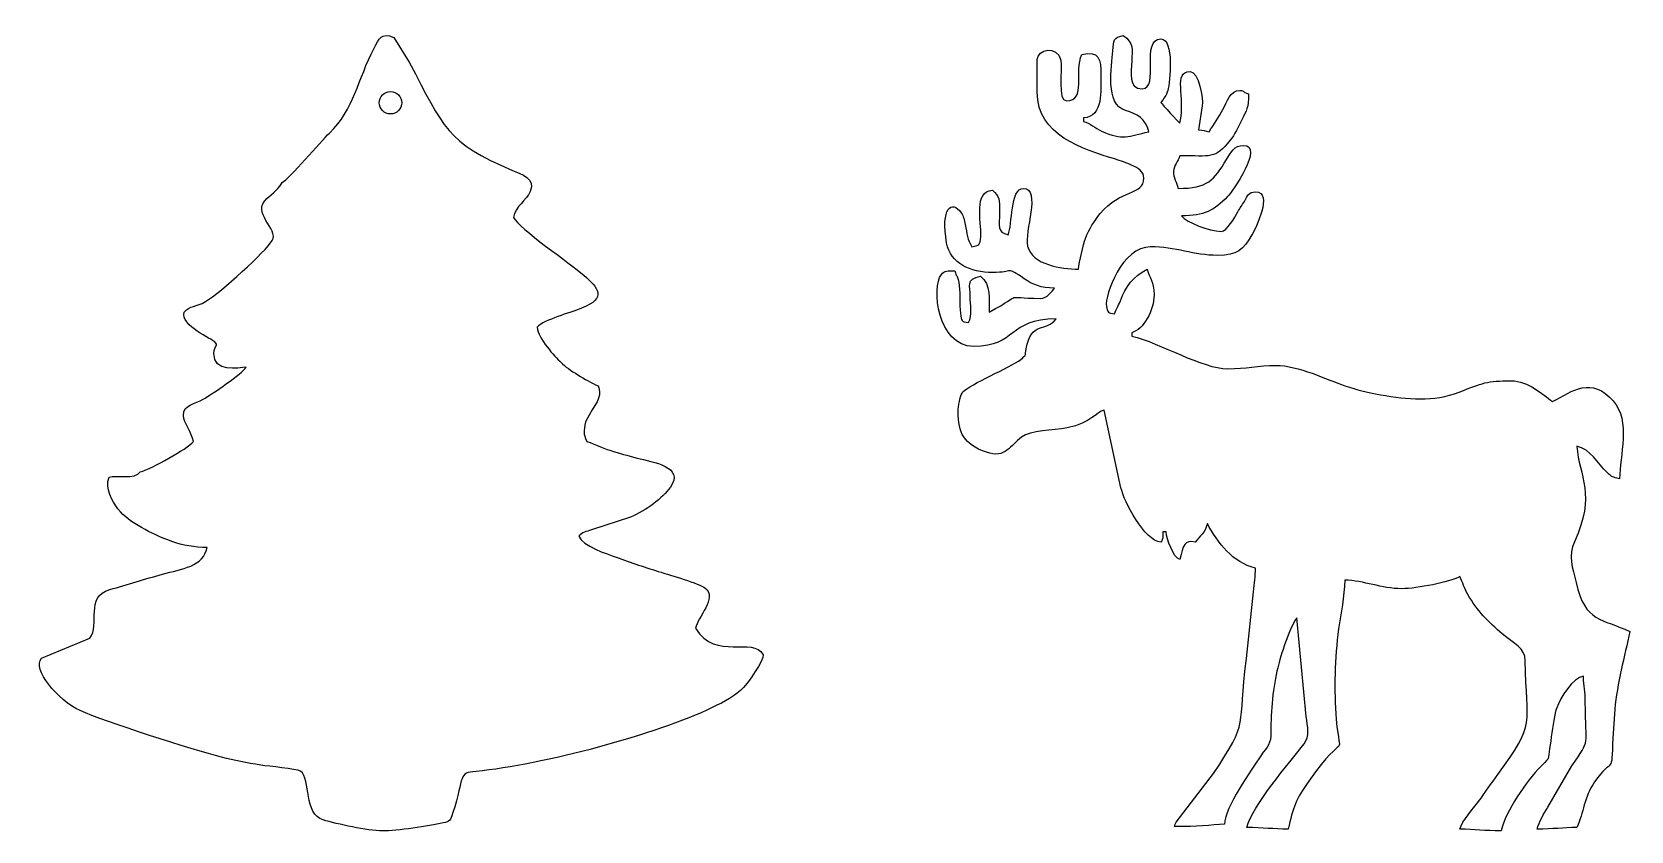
# Model space of a CAD drawing. Header units: centimetres. Extents: x 1 to 127, y -92 to 6.
# Drawn here: x 105.98 to 126.08, y -34.12 to -24.07 of the extents above; entities that cross this region are included whole.
import ezdxf

# ---------------------------------------------------------------- set-up
doc = ezdxf.new("R2010")
doc.units = ezdxf.units.CM
doc.header["$MEASUREMENT"] = 0
doc.layers.add('layer 1', color=7, linetype='Continuous')

msp = doc.modelspace()

# ---------------------------------------------------------------- linework, layer by layer
at = {"layer": 'layer 1', "color": 250}
for points, knots in [([(111.56036, -33.37057), (112.38927, -33.291), (113.83824, -32.9042), (114.52864, -32.56895), (114.52864, -32.56895), (114.69004, -32.4906), (114.81997, -32.42075), (114.92422, -32.31493), (114.92422, -32.31493), (114.97244, -32.266), (115.18387, -31.97004), (115.16855, -31.90309), (115.16855, -31.90309), (115.04229, -31.66658), (114.57322, -31.98673), (114.32082, -31.57114), (114.32082, -31.57114), (114.34029, -31.43095), (114.6006, -31.19339), (114.43767, -31.06292), (114.43767, -31.06292), (114.3735, -31.01146), (113.9848, -30.89587), (113.88538, -30.86616), (113.88538, -30.86616), (113.69516, -30.80947), (113.50752, -30.74544), (113.32244, -30.67784), (113.32244, -30.67784), (113.20874, -30.6365), (112.89365, -30.53705), (112.85251, -30.41159), (112.85251, -30.41159), (112.89615, -30.36678), (112.94079, -30.35484), (113.01272, -30.33326), (113.01272, -30.33326), (113.01272, -30.33326), (113.50109, -30.17476), (113.50109, -30.17476), (113.50109, -30.17476), (113.69672, -30.092), (113.90619, -29.93467), (114.00323, -29.79721), (114.00323, -29.79721), (114.18495, -29.53938), (113.78227, -29.48061), (113.58425, -29.43137), (113.58425, -29.43137), (113.46018, -29.40058), (113.36969, -29.37076), (113.24289, -29.33406), (113.24289, -29.33406), (113.16715, -29.31208), (112.97127, -29.22289), (112.95205, -29.2213), (112.95205, -29.2213), (112.90579, -29.11631), (112.91068, -29.10607), (112.93772, -28.97376), (112.93772, -28.97376), (113.06219, -28.73776), (113.1429, -28.68113), (113.10162, -28.54791), (113.10162, -28.54791), (113.10162, -28.54791), (113.09349, -28.52485), (113.09349, -28.52485), (113.09349, -28.52485), (112.93584, -28.45099), (112.72859, -28.32604), (112.62797, -28.23017), (112.62797, -28.23017), (112.54743, -28.15347), (112.34276, -27.9298), (112.32644, -27.78629), (112.32644, -27.78629), (112.42208, -27.68894), (112.73766, -27.60675), (112.88765, -27.54674), (112.88765, -27.54674), (113.2117, -27.41701), (113.09699, -27.29089), (112.91526, -27.13137), (112.91526, -27.13137), (112.74866, -26.98504), (112.09533, -26.54318), (112.03262, -26.40657), (112.03262, -26.40657), (112.05289, -26.26027), (112.18958, -26.1998), (112.24223, -26.07926), (112.24223, -26.07926), (112.31467, -25.91371), (112.1315, -25.86387), (112.0163, -25.81471), (112.0163, -25.81471), (111.18591, -25.4603), (111.15734, -25.2827), (110.71926, -24.45305), (110.71926, -24.45305), (110.71926, -24.45305), (110.52616, -24.14254), (110.52616, -24.14254), (110.52616, -24.14254), (110.36817, -24.07459), (110.33824, -24.16295), (110.27808, -24.27806), (110.27808, -24.27806), (110.07145, -24.67373), (110.02974, -25.04437), (109.71687, -25.34621), (109.71687, -25.34621), (109.61276, -25.44666), (109.20726, -25.92565), (109.12143, -25.96835), (109.12143, -25.96835), (109.10386, -26.01958), (108.99011, -26.11914), (108.9312, -26.16799), (108.9312, -26.16799), (108.72184, -26.34141), (109.08464, -26.55194), (108.99824, -26.69707), (108.99824, -26.69707), (108.91914, -26.82984), (108.34923, -27.34912), (108.1583, -27.46455), (108.1583, -27.46455), (108.0464, -27.53212), (107.95838, -27.5104), (107.89225, -27.59791), (107.89225, -27.59791), (107.83507, -27.75891), (108.2524, -27.94527), (108.27, -27.96688), (108.27, -27.96688), (108.33832, -28.02362), (108.26636, -27.99903), (108.263, -28.11733), (108.263, -28.11733), (108.2563, -28.35597), (108.57522, -28.29658), (108.67041, -28.28933), (108.67041, -28.28933), (108.61972, -28.37067), (108.24489, -28.62319), (108.1314, -28.69159), (108.1314, -28.69159), (108.03283, -28.7511), (107.87274, -28.75817), (107.88116, -28.89581), (107.88116, -28.89581), (107.88693, -28.98965), (107.98837, -29.11398), (108.00605, -29.22488), (108.00605, -29.22488), (107.92545, -29.32038), (107.48979, -29.56008), (107.33874, -29.60596), (107.33874, -29.60596), (107.27292, -29.702), (107.03096, -29.64528), (106.94834, -29.67019), (106.94834, -29.67019), (106.88465, -29.81598), (106.99081, -29.97527), (107.05859, -30.06773), (107.05859, -30.06773), (107.13799, -30.17587), (107.23372, -30.236), (107.3562, -30.30512), (107.3562, -30.30512), (107.58031, -30.4316), (107.86919, -30.56127), (108.17777, -30.55482), (108.17777, -30.55482), (108.13877, -30.79602), (107.85839, -30.82397), (107.61662, -30.89126), (107.61662, -30.89126), (107.39705, -30.95227), (107.1735, -31.02494), (106.95715, -31.08365), (106.95715, -31.08365), (106.64061, -31.16962), (106.8372, -31.52858), (106.70534, -31.69754), (106.70534, -31.69754), (106.70534, -31.69754), (106.09546, -31.94847), (106.09546, -31.94847), (106.09546, -31.94847), (105.97731, -32.08084), (106.29677, -32.47576), (106.58207, -32.60546), (106.58207, -32.60546), (106.8873, -32.7442), (108.00853, -33.1031), (108.35913, -33.19104), (108.35913, -33.19104), (108.52795, -33.23345), (108.67084, -33.26203), (108.8543, -33.2923), (108.8543, -33.2923), (108.95608, -33.30911), (109.29442, -33.33606), (109.35501, -33.3671), (109.35501, -33.3671), (109.47984, -33.47212), (109.39888, -33.90986), (109.63661, -33.97997), (109.63661, -33.97997), (109.81353, -34.03234), (110.19498, -34.1176), (110.38262, -34.1188), (110.38262, -34.1188), (110.56647, -34.12005), (110.96108, -34.0569), (111.14778, -34.01764), (111.14778, -34.01764), (111.23367, -33.99967), (111.23856, -33.98398), (111.26546, -33.90025), (111.26546, -33.90025), (111.421, -33.41546), (111.32772, -33.393), (111.56036, -33.37057)], [0, 0, 0, 0, 0.01724138, 0.01724138, 0.01724138, 0.01724138, 0.03448276, 0.03448276, 0.03448276, 0.03448276, 0.05172414, 0.05172414, 0.05172414, 0.05172414, 0.06896552, 0.06896552, 0.06896552, 0.06896552, 0.0862069, 0.0862069, 0.0862069, 0.0862069, 0.10344828, 0.10344828, 0.10344828, 0.10344828, 0.12068966, 0.12068966, 0.12068966, 0.12068966, 0.13793103, 0.13793103, 0.13793103, 0.13793103, 0.15517241, 0.15517241, 0.15517241, 0.15517241, 0.17241379, 0.17241379, 0.17241379, 0.17241379, 0.18965517, 0.18965517, 0.18965517, 0.18965517, 0.20689655, 0.20689655, 0.20689655, 0.20689655, 0.22413793, 0.22413793, 0.22413793, 0.22413793, 0.24137931, 0.24137931, 0.24137931, 0.24137931, 0.25862069, 0.25862069, 0.25862069, 0.25862069, 0.27586207, 0.27586207, 0.27586207, 0.27586207, 0.29310345, 0.29310345, 0.29310345, 0.29310345, 0.31034483, 0.31034483, 0.31034483, 0.31034483, 0.32758621, 0.32758621, 0.32758621, 0.32758621, 0.34482759, 0.34482759, 0.34482759, 0.34482759, 0.36206897, 0.36206897, 0.36206897, 0.36206897, 0.37931034, 0.37931034, 0.37931034, 0.37931034, 0.39655172, 0.39655172, 0.39655172, 0.39655172, 0.4137931, 0.4137931, 0.4137931, 0.4137931, 0.43103448, 0.43103448, 0.43103448, 0.43103448, 0.44827586, 0.44827586, 0.44827586, 0.44827586, 0.46551724, 0.46551724, 0.46551724, 0.46551724, 0.48275862, 0.48275862, 0.48275862, 0.48275862, 0.5, 0.5, 0.5, 0.5, 0.51724138, 0.51724138, 0.51724138, 0.51724138, 0.53448276, 0.53448276, 0.53448276, 0.53448276, 0.55172414, 0.55172414, 0.55172414, 0.55172414, 0.56896552, 0.56896552, 0.56896552, 0.56896552, 0.5862069, 0.5862069, 0.5862069, 0.5862069, 0.60344828, 0.60344828, 0.60344828, 0.60344828, 0.62068966, 0.62068966, 0.62068966, 0.62068966, 0.63793103, 0.63793103, 0.63793103, 0.63793103, 0.65517241, 0.65517241, 0.65517241, 0.65517241, 0.67241379, 0.67241379, 0.67241379, 0.67241379, 0.68965517, 0.68965517, 0.68965517, 0.68965517, 0.70689655, 0.70689655, 0.70689655, 0.70689655, 0.72413793, 0.72413793, 0.72413793, 0.72413793, 0.74137931, 0.74137931, 0.74137931, 0.74137931, 0.75862069, 0.75862069, 0.75862069, 0.75862069, 0.77586207, 0.77586207, 0.77586207, 0.77586207, 0.79310345, 0.79310345, 0.79310345, 0.79310345, 0.81034483, 0.81034483, 0.81034483, 0.81034483, 0.82758621, 0.82758621, 0.82758621, 0.82758621, 0.84482759, 0.84482759, 0.84482759, 0.84482759, 0.86206897, 0.86206897, 0.86206897, 0.86206897, 0.87931034, 0.87931034, 0.87931034, 0.87931034, 0.89655172, 0.89655172, 0.89655172, 0.89655172, 0.9137931, 0.9137931, 0.9137931, 0.9137931, 0.93103448, 0.93103448, 0.93103448, 0.93103448, 0.94827586, 0.94827586, 0.94827586, 0.94827586, 0.96551724, 0.96551724, 0.96551724, 0.96551724, 1, 1, 1, 1]), ([(121.33264, -31.11277), (121.33264, -31.11277), (121.24398, -31.95282), (121.24398, -31.95282), (121.24398, -31.95282), (121.13064, -32.8469), (121.28762, -32.71172), (120.83112, -33.39741), (120.83112, -33.39741), (120.83112, -33.39741), (120.3598, -34.01044), (120.3598, -34.01044), (120.3598, -34.01044), (120.32376, -34.08573), (120.34799, -34.0593), (120.39349, -34.06189), (120.39349, -34.06189), (120.5809, -34.07258), (120.81082, -34.04561), (120.96936, -34.03242), (120.96936, -34.03242), (120.97402, -33.82344), (121.30291, -33.3598), (121.42721, -33.17278), (121.42721, -33.17278), (121.51207, -33.04511), (121.55412, -33.03659), (121.55287, -32.86646), (121.55287, -32.86646), (121.55108, -32.62234), (121.57989, -32.29448), (121.63841, -32.06648), (121.63841, -32.06648), (121.67745, -31.91434), (121.7817, -31.57705), (121.87649, -31.44063), (121.87649, -31.44063), (121.87649, -31.44063), (121.99685, -32.68096), (121.99685, -32.68096), (121.99685, -32.68096), (122.01397, -32.80135), (122.04426, -32.92897), (121.97038, -33.02422), (121.97038, -33.02422), (121.78804, -33.25928), (121.31261, -33.80747), (121.25014, -34.07562), (121.25014, -34.07562), (121.4535, -34.07562), (121.58506, -34.09721), (121.7685, -34.09721), (121.7685, -34.09721), (121.83121, -33.82803), (121.86808, -33.71863), (122.02773, -33.49252), (122.02773, -33.49252), (122.51569, -32.80141), (122.4195, -33.27834), (122.37371, -32.71447), (122.37371, -32.71447), (122.34381, -32.34632), (122.35397, -31.94238), (122.40418, -31.57955), (122.40418, -31.57955), (122.4322, -31.37706), (122.47651, -31.17785), (122.48124, -30.96547), (122.48124, -30.96547), (122.72012, -30.97079), (122.94377, -31.07346), (123.19398, -31.07346), (123.19398, -31.07346), (123.40092, -31.07346), (123.78909, -30.98908), (123.92832, -30.92227), (123.92832, -30.92227), (123.96549, -30.99972), (123.98372, -31.06373), (124.02921, -31.14535), (124.02921, -31.14535), (124.14238, -31.34842), (124.28734, -31.49527), (124.46159, -31.6417), (124.46159, -31.6417), (124.61262, -31.7686), (124.74847, -31.8163), (124.75082, -31.97883), (124.75082, -31.97883), (124.76262, -32.79465), (124.89195, -32.75277), (124.40675, -33.40934), (124.40675, -33.40934), (124.3214, -33.52485), (124.24798, -33.63286), (124.16262, -33.74837), (124.16262, -33.74837), (124.09451, -33.84055), (123.95673, -33.99081), (123.92832, -34.09721), (123.92832, -34.09721), (124.11177, -34.09721), (124.24332, -34.11882), (124.44667, -34.11882), (124.44667, -34.11882), (124.50477, -33.86949), (124.76372, -33.49667), (124.94874, -33.30338), (124.94874, -33.30338), (124.97009, -33.28107), (125.02293, -33.23585), (125.03364, -33.2155), (125.03364, -33.2155), (125.04825, -33.18778), (125.09711, -32.71756), (125.14529, -32.57121), (125.14529, -32.57121), (125.18615, -32.44712), (125.34903, -32.18616), (125.48339, -32.17497), (125.48339, -32.17497), (125.48339, -32.31197), (125.50499, -32.3553), (125.50499, -32.49894), (125.50499, -32.49894), (125.50499, -33.09121), (125.5793, -32.93869), (125.33646, -33.30232), (125.33646, -33.30232), (125.33646, -33.30232), (125.034, -33.82061), (125.034, -33.82061), (125.034, -33.82061), (124.98851, -33.89533), (124.92077, -34.00908), (124.90024, -34.09721), (124.90024, -34.09721), (125.09497, -34.09721), (125.22644, -34.07562), (125.397, -34.07562), (125.397, -34.07562), (125.48961, -33.88261), (125.48184, -33.7043), (125.62237, -33.50185), (125.62237, -33.50185), (125.84967, -33.17439), (125.83572, -33.43618), (125.84986, -32.95181), (125.84986, -32.95181), (125.84986, -32.95181), (125.87528, -32.58845), (125.87528, -32.58845), (125.87528, -32.58845), (125.90877, -32.2692), (125.99501, -31.92048), (126.06655, -31.61341), (126.06655, -31.61341), (125.71686, -31.44563), (125.50144, -31.50097), (125.38839, -30.99567), (125.38839, -30.99567), (125.34629, -30.8075), (125.28595, -30.65938), (125.36801, -30.48297), (125.36801, -30.48297), (125.64372, -29.8903), (125.42893, -29.66451), (125.397, -29.2808), (125.397, -29.2808), (125.57275, -29.32175), (125.65857, -29.49316), (125.77934, -29.6112), (125.77934, -29.6112), (125.84339, -29.6738), (125.8414, -29.66891), (125.93696, -29.69117), (125.93696, -29.69117), (125.93696, -29.40144), (126.07968, -28.9654), (125.85693, -28.71289), (125.85693, -28.71289), (125.58369, -28.40314), (125.34566, -28.58642), (125.09462, -28.71925), (125.09462, -28.71925), (124.96115, -28.62987), (124.78907, -28.46007), (124.57627, -28.46007), (124.57627, -28.46007), (124.26082, -28.46007), (124.22152, -28.48566), (123.91933, -28.60227), (123.91933, -28.60227), (123.59578, -28.72711), (123.2718, -28.69223), (122.93154, -28.63612), (122.93154, -28.63612), (122.74621, -28.60555), (122.64134, -28.57511), (122.48375, -28.52235), (122.48375, -28.52235), (122.25951, -28.44727), (121.89242, -28.26569), (121.61731, -28.26569), (121.61731, -28.26569), (121.38943, -28.26569), (121.2394, -28.30888), (121.01256, -28.30888), (121.01256, -28.30888), (120.68613, -28.30888), (120.16443, -27.9827), (119.80306, -27.89851), (119.80306, -27.89851), (119.80306, -27.89851), (119.80306, -27.85531), (119.80306, -27.85531), (119.80306, -27.85531), (119.94712, -27.81685), (120.08383, -27.57529), (120.08383, -27.38016), (120.08383, -27.38016), (120.08383, -27.20237), (120.02583, -27.17798), (119.99744, -27.05618), (119.99744, -27.05618), (119.8247, -27.14759), (119.72363, -27.27326), (119.66023, -27.45331), (119.66023, -27.45331), (119.62903, -27.5419), (119.605, -27.5506), (119.58708, -27.61773), (119.58708, -27.61773), (119.51158, -27.61145), (119.49708, -27.59487), (119.48523, -27.52468), (119.48523, -27.52468), (119.46067, -27.37924), (119.68324, -26.7754), (120.04064, -26.7754), (120.04064, -26.7754), (120.34961, -26.7754), (120.58312, -26.88339), (120.88297, -26.88339), (120.88297, -26.88339), (121.12733, -26.88339), (121.20704, -26.81284), (121.31435, -26.62362), (121.31435, -26.62362), (121.35353, -26.55453), (121.59044, -26.08426), (121.35813, -26.08426), (121.35813, -26.08426), (121.27276, -26.08426), (121.25964, -26.13524), (121.21905, -26.20436), (121.21905, -26.20436), (121.18741, -26.25827), (121.16743, -26.28209), (121.13525, -26.33655), (121.13525, -26.33655), (121.09644, -26.40225), (121.00328, -26.58102), (120.92617, -26.58102), (120.92617, -26.58102), (120.77933, -26.58102), (120.48915, -26.46817), (120.42941, -26.38664), (120.42941, -26.38664), (120.71376, -26.38664), (120.83844, -26.32134), (121.00748, -26.14398), (121.00748, -26.14398), (121.06136, -26.08745), (121.47483, -25.50111), (121.20694, -25.50111), (121.20694, -25.50111), (121.09105, -25.50111), (121.05233, -25.58616), (120.99532, -25.67825), (120.99532, -25.67825), (120.83464, -25.93778), (120.75838, -26.04106), (120.38621, -26.04106), (120.38621, -26.04106), (120.36981, -25.97068), (120.32392, -25.90364), (120.32824, -25.82736), (120.32824, -25.82736), (120.33254, -25.75107), (120.38838, -25.70348), (120.40781, -25.6307), (120.40781, -25.6307), (120.79992, -25.6307), (120.84791, -25.6772), (121.0379, -25.44005), (121.0379, -25.44005), (121.10007, -25.36245), (121.14011, -25.2668), (121.18543, -25.17722), (121.18543, -25.17722), (121.24669, -25.05614), (121.27173, -25.03671), (121.27173, -24.85316), (121.27173, -24.85316), (121.18005, -24.82867), (121.23396, -24.80996), (121.16375, -24.80996), (121.16375, -24.80996), (121.03272, -24.80996), (121.00029, -24.95934), (120.94888, -25.04866), (120.94888, -25.04866), (120.88796, -25.15453), (120.84022, -25.23089), (120.77498, -25.32832), (120.77498, -25.32832), (120.72413, -25.31648), (120.71119, -25.30818), (120.64159, -25.30608), (120.64159, -25.30608), (120.64159, -25.30608), (120.68858, -25.00434), (120.68858, -25.00434), (120.68858, -25.00434), (120.70353, -24.91219), (120.64516, -24.57239), (120.53739, -24.57239), (120.53739, -24.57239), (120.3166, -24.57239), (120.48536, -24.88744), (120.40781, -25.22033), (120.40781, -25.22033), (120.38693, -25.20502), (120.18774, -24.98731), (120.17023, -24.96115), (120.17023, -24.96115), (120.2063, -24.90728), (120.23615, -24.87814), (120.25576, -24.8091), (120.25576, -24.8091), (120.28616, -24.70209), (120.33817, -24.16201), (120.17023, -24.16201), (120.17023, -24.16201), (119.9077, -24.16201), (120.16087, -24.78836), (119.93264, -24.78836), (119.93264, -24.78836), (119.74951, -24.78836), (119.80306, -24.57891), (119.80306, -24.44279), (119.80306, -24.44279), (119.80306, -24.2917), (119.83896, -24.21518), (119.69507, -24.11882), (119.69507, -24.11882), (119.5737, -24.1471), (119.5738, -24.17328), (119.56415, -24.31188), (119.56415, -24.31188), (119.55048, -24.50824), (119.4643, -24.98554), (119.72464, -25.06117), (119.72464, -25.06117), (119.86979, -25.10334), (119.9819, -25.16889), (120.01904, -25.32832), (120.01904, -25.32832), (119.75863, -25.38899), (119.69107, -25.44156), (119.42305, -25.31956), (119.42305, -25.31956), (119.34146, -25.28243), (119.2774, -25.21985), (119.19831, -25.19873), (119.19831, -25.19873), (119.19831, -25.19873), (119.19831, -25.15553), (119.19831, -25.15553), (119.19831, -25.15553), (119.44771, -25.13478), (119.41429, -24.80638), (119.41429, -24.61557), (119.41429, -24.61557), (119.41429, -24.41911), (119.39779, -24.30489), (119.17671, -24.3564), (119.17671, -24.3564), (119.07265, -24.57327), (119.24043, -24.93955), (118.98233, -24.93955), (118.98233, -24.93955), (118.86334, -24.93955), (118.93604, -24.54404), (118.91062, -24.42809), (118.91062, -24.42809), (118.8681, -24.23413), (118.61516, -24.29676), (118.61516, -24.4212), (118.61516, -24.4212), (118.61516, -24.4212), (118.61516, -24.83156), (118.61516, -24.83156), (118.61516, -24.83156), (118.61516, -25.37203), (119.1848, -25.54791), (119.58997, -25.671), (119.58997, -25.671), (119.66859, -25.69488), (119.73277, -25.72081), (119.81002, -25.75332), (119.81002, -25.75332), (119.8792, -25.78243), (119.95425, -25.82436), (119.95425, -25.91147), (119.95425, -25.91147), (119.95425, -26.13555), (119.66075, -26.04548), (119.40743, -26.35818), (119.40743, -26.35818), (119.32714, -26.45729), (119.26684, -26.54768), (119.22242, -26.66993), (119.22242, -26.66993), (119.19235, -26.75267), (119.14142, -26.96112), (119.13352, -27.05618), (119.13352, -27.05618), (118.91504, -27.05131), (118.55621, -27.00732), (118.49353, -26.76596), (118.49353, -26.76596), (118.44916, -26.59507), (118.66577, -26.04106), (118.44237, -26.04106), (118.44237, -26.04106), (118.27054, -26.04106), (118.30797, -26.49921), (118.24799, -26.62422), (118.24799, -26.62422), (118.10731, -26.59144), (118.13776, -26.51296), (118.14041, -26.34302), (118.14041, -26.34302), (118.14299, -26.17725), (118.14061, -26.14519), (118.0536, -26.06266), (118.0536, -26.06266), (117.8129, -26.08269), (117.91484, -26.44124), (117.90465, -26.64804), (117.90465, -26.64804), (117.89922, -26.75795), (117.88458, -26.7544), (117.79442, -26.7754), (117.79442, -26.7754), (117.73341, -26.68427), (117.73577, -26.61245), (117.70862, -26.49404), (117.70862, -26.49404), (117.69628, -26.44026), (117.6892, -26.38983), (117.66011, -26.34817), (117.66011, -26.34817), (117.53991, -26.17599), (117.3983, -26.28812), (117.47614, -26.72651), (117.47614, -26.72651), (117.52239, -26.98698), (117.77752, -27.09938), (118.0536, -27.09938), (118.0536, -27.09938), (118.32741, -27.09938), (118.21846, -27.01759), (118.45081, -27.17734), (118.45081, -27.17734), (118.55953, -27.25209), (118.65672, -27.29377), (118.83114, -27.29377), (118.83114, -27.29377), (118.79913, -27.34156), (118.73448, -27.42335), (118.65835, -27.42335), (118.65835, -27.42335), (118.14522, -27.42335), (118.49228, -27.34116), (118.0104, -27.59614), (118.0104, -27.59614), (118.0104, -27.42688), (118.03523, -27.25802), (117.90241, -27.14257), (117.90241, -27.14257), (117.71008, -27.18738), (117.77283, -27.25912), (117.77283, -27.40175), (117.77283, -27.40175), (117.77283, -27.49827), (117.79828, -27.64197), (117.75122, -27.72573), (117.75122, -27.72573), (117.65657, -27.71785), (117.66657, -27.71348), (117.64988, -27.61109), (117.64988, -27.61109), (117.63127, -27.49702), (117.65091, -27.32442), (117.62858, -27.22203), (117.62858, -27.22203), (117.6038, -27.10842), (117.60078, -27.16145), (117.57844, -27.07778), (117.57844, -27.07778), (117.48595, -27.07778), (117.45409, -27.06997), (117.40931, -27.12463), (117.40931, -27.12463), (117.28385, -27.27776), (117.3595, -28.02811), (117.81602, -28.02811), (117.81602, -28.02811), (118.36381, -28.02811), (118.23996, -27.68253), (118.85273, -27.68253), (118.85273, -27.68253), (118.73142, -27.84811), (118.53646, -27.70086), (118.47403, -28.05977), (118.47403, -28.05977), (118.45907, -28.1458), (118.48053, -28.12353), (118.43345, -28.17038), (118.43345, -28.17038), (118.3338, -28.26956), (117.84211, -28.46549), (117.70074, -28.58238), (117.70074, -28.58238), (117.666, -28.61111), (117.69166, -28.58125), (117.66946, -28.61588), (117.66946, -28.61588), (117.64297, -28.65719), (117.62164, -28.77968), (117.62164, -28.84884), (117.62164, -28.84884), (117.62164, -29.11592), (117.68798, -29.25484), (117.97664, -29.35836), (117.97664, -29.35836), (118.21352, -29.44331), (118.28115, -29.26872), (118.4165, -29.16855), (118.4165, -29.16855), (118.53994, -29.07719), (118.80477, -29.09059), (118.99136, -29.05225), (118.99136, -29.05225), (119.29878, -28.98908), (119.34803, -28.85646), (119.45748, -28.82724), (119.45748, -28.82724), (119.45748, -28.82724), (119.66764, -29.80499), (119.66764, -29.80499), (119.66764, -29.80499), (119.70078, -29.97377), (119.96471, -30.4732), (120.17023, -30.4903), (120.17023, -30.4903), (120.19905, -30.43026), (120.19183, -30.44848), (120.19183, -30.36072), (120.19183, -30.36072), (120.19183, -30.36072), (120.23502, -30.36072), (120.23502, -30.36072), (120.23502, -30.36072), (120.24201, -30.44471), (120.3233, -30.68372), (120.40781, -30.70629), (120.40781, -30.70629), (120.44888, -30.53001), (120.46512, -30.45371), (120.60219, -30.4903), (120.60219, -30.4903), (120.66532, -30.39603), (120.72079, -30.39259), (120.75338, -30.25272), (120.75338, -30.25272), (120.88298, -30.49693), (121.07286, -30.74782), (121.35813, -30.81428), (121.35813, -30.81428), (121.35813, -30.92803), (121.34554, -30.99811), (121.33264, -31.11277)], [0, 0, 0, 0, 0.00666667, 0.00666667, 0.00666667, 0.00666667, 0.01333333, 0.01333333, 0.01333333, 0.01333333, 0.02, 0.02, 0.02, 0.02, 0.02666667, 0.02666667, 0.02666667, 0.02666667, 0.03333333, 0.03333333, 0.03333333, 0.03333333, 0.04, 0.04, 0.04, 0.04, 0.04666667, 0.04666667, 0.04666667, 0.04666667, 0.05333333, 0.05333333, 0.05333333, 0.05333333, 0.06, 0.06, 0.06, 0.06, 0.06666667, 0.06666667, 0.06666667, 0.06666667, 0.07333333, 0.07333333, 0.07333333, 0.07333333, 0.08, 0.08, 0.08, 0.08, 0.08666667, 0.08666667, 0.08666667, 0.08666667, 0.09333333, 0.09333333, 0.09333333, 0.09333333, 0.1, 0.1, 0.1, 0.1, 0.10666667, 0.10666667, 0.10666667, 0.10666667, 0.11333333, 0.11333333, 0.11333333, 0.11333333, 0.12, 0.12, 0.12, 0.12, 0.12666667, 0.12666667, 0.12666667, 0.12666667, 0.13333333, 0.13333333, 0.13333333, 0.13333333, 0.14, 0.14, 0.14, 0.14, 0.14666667, 0.14666667, 0.14666667, 0.14666667, 0.15333333, 0.15333333, 0.15333333, 0.15333333, 0.16, 0.16, 0.16, 0.16, 0.16666667, 0.16666667, 0.16666667, 0.16666667, 0.17333333, 0.17333333, 0.17333333, 0.17333333, 0.18, 0.18, 0.18, 0.18, 0.18666667, 0.18666667, 0.18666667, 0.18666667, 0.19333333, 0.19333333, 0.19333333, 0.19333333, 0.2, 0.2, 0.2, 0.2, 0.20666667, 0.20666667, 0.20666667, 0.20666667, 0.21333333, 0.21333333, 0.21333333, 0.21333333, 0.22, 0.22, 0.22, 0.22, 0.22666667, 0.22666667, 0.22666667, 0.22666667, 0.23333333, 0.23333333, 0.23333333, 0.23333333, 0.24, 0.24, 0.24, 0.24, 0.24666667, 0.24666667, 0.24666667, 0.24666667, 0.25333333, 0.25333333, 0.25333333, 0.25333333, 0.26, 0.26, 0.26, 0.26, 0.26666667, 0.26666667, 0.26666667, 0.26666667, 0.27333333, 0.27333333, 0.27333333, 0.27333333, 0.28, 0.28, 0.28, 0.28, 0.28666667, 0.28666667, 0.28666667, 0.28666667, 0.29333333, 0.29333333, 0.29333333, 0.29333333, 0.3, 0.3, 0.3, 0.3, 0.30666667, 0.30666667, 0.30666667, 0.30666667, 0.31333333, 0.31333333, 0.31333333, 0.31333333, 0.32, 0.32, 0.32, 0.32, 0.32666667, 0.32666667, 0.32666667, 0.32666667, 0.33333333, 0.33333333, 0.33333333, 0.33333333, 0.34, 0.34, 0.34, 0.34, 0.34666667, 0.34666667, 0.34666667, 0.34666667, 0.35333333, 0.35333333, 0.35333333, 0.35333333, 0.36, 0.36, 0.36, 0.36, 0.36666667, 0.36666667, 0.36666667, 0.36666667, 0.37333333, 0.37333333, 0.37333333, 0.37333333, 0.38, 0.38, 0.38, 0.38, 0.38666667, 0.38666667, 0.38666667, 0.38666667, 0.39333333, 0.39333333, 0.39333333, 0.39333333, 0.4, 0.4, 0.4, 0.4, 0.40666667, 0.40666667, 0.40666667, 0.40666667, 0.41333333, 0.41333333, 0.41333333, 0.41333333, 0.42, 0.42, 0.42, 0.42, 0.42666667, 0.42666667, 0.42666667, 0.42666667, 0.43333333, 0.43333333, 0.43333333, 0.43333333, 0.44, 0.44, 0.44, 0.44, 0.44666667, 0.44666667, 0.44666667, 0.44666667, 0.45333333, 0.45333333, 0.45333333, 0.45333333, 0.46, 0.46, 0.46, 0.46, 0.46666667, 0.46666667, 0.46666667, 0.46666667, 0.47333333, 0.47333333, 0.47333333, 0.47333333, 0.48, 0.48, 0.48, 0.48, 0.48666667, 0.48666667, 0.48666667, 0.48666667, 0.49333333, 0.49333333, 0.49333333, 0.49333333, 0.5, 0.5, 0.5, 0.5, 0.50666667, 0.50666667, 0.50666667, 0.50666667, 0.51333333, 0.51333333, 0.51333333, 0.51333333, 0.52, 0.52, 0.52, 0.52, 0.52666667, 0.52666667, 0.52666667, 0.52666667, 0.53333333, 0.53333333, 0.53333333, 0.53333333, 0.54, 0.54, 0.54, 0.54, 0.54666667, 0.54666667, 0.54666667, 0.54666667, 0.55333333, 0.55333333, 0.55333333, 0.55333333, 0.56, 0.56, 0.56, 0.56, 0.56666667, 0.56666667, 0.56666667, 0.56666667, 0.57333333, 0.57333333, 0.57333333, 0.57333333, 0.58, 0.58, 0.58, 0.58, 0.58666667, 0.58666667, 0.58666667, 0.58666667, 0.59333333, 0.59333333, 0.59333333, 0.59333333, 0.6, 0.6, 0.6, 0.6, 0.60666667, 0.60666667, 0.60666667, 0.60666667, 0.61333333, 0.61333333, 0.61333333, 0.61333333, 0.62, 0.62, 0.62, 0.62, 0.62666667, 0.62666667, 0.62666667, 0.62666667, 0.63333333, 0.63333333, 0.63333333, 0.63333333, 0.64, 0.64, 0.64, 0.64, 0.64666667, 0.64666667, 0.64666667, 0.64666667, 0.65333333, 0.65333333, 0.65333333, 0.65333333, 0.66, 0.66, 0.66, 0.66, 0.66666667, 0.66666667, 0.66666667, 0.66666667, 0.67333333, 0.67333333, 0.67333333, 0.67333333, 0.68, 0.68, 0.68, 0.68, 0.68666667, 0.68666667, 0.68666667, 0.68666667, 0.69333333, 0.69333333, 0.69333333, 0.69333333, 0.7, 0.7, 0.7, 0.7, 0.70666667, 0.70666667, 0.70666667, 0.70666667, 0.71333333, 0.71333333, 0.71333333, 0.71333333, 0.72, 0.72, 0.72, 0.72, 0.72666667, 0.72666667, 0.72666667, 0.72666667, 0.73333333, 0.73333333, 0.73333333, 0.73333333, 0.74, 0.74, 0.74, 0.74, 0.74666667, 0.74666667, 0.74666667, 0.74666667, 0.75333333, 0.75333333, 0.75333333, 0.75333333, 0.76, 0.76, 0.76, 0.76, 0.76666667, 0.76666667, 0.76666667, 0.76666667, 0.77333333, 0.77333333, 0.77333333, 0.77333333, 0.78, 0.78, 0.78, 0.78, 0.78666667, 0.78666667, 0.78666667, 0.78666667, 0.79333333, 0.79333333, 0.79333333, 0.79333333, 0.8, 0.8, 0.8, 0.8, 0.80666667, 0.80666667, 0.80666667, 0.80666667, 0.81333333, 0.81333333, 0.81333333, 0.81333333, 0.82, 0.82, 0.82, 0.82, 0.82666667, 0.82666667, 0.82666667, 0.82666667, 0.83333333, 0.83333333, 0.83333333, 0.83333333, 0.84, 0.84, 0.84, 0.84, 0.84666667, 0.84666667, 0.84666667, 0.84666667, 0.85333333, 0.85333333, 0.85333333, 0.85333333, 0.86, 0.86, 0.86, 0.86, 0.86666667, 0.86666667, 0.86666667, 0.86666667, 0.87333333, 0.87333333, 0.87333333, 0.87333333, 0.88, 0.88, 0.88, 0.88, 0.88666667, 0.88666667, 0.88666667, 0.88666667, 0.89333333, 0.89333333, 0.89333333, 0.89333333, 0.9, 0.9, 0.9, 0.9, 0.90666667, 0.90666667, 0.90666667, 0.90666667, 0.91333333, 0.91333333, 0.91333333, 0.91333333, 0.92, 0.92, 0.92, 0.92, 0.92666667, 0.92666667, 0.92666667, 0.92666667, 0.93333333, 0.93333333, 0.93333333, 0.93333333, 0.94, 0.94, 0.94, 0.94, 0.94666667, 0.94666667, 0.94666667, 0.94666667, 0.95333333, 0.95333333, 0.95333333, 0.95333333, 0.96, 0.96, 0.96, 0.96, 0.96666667, 0.96666667, 0.96666667, 0.96666667, 0.97333333, 0.97333333, 0.97333333, 0.97333333, 0.98, 0.98, 0.98, 0.98, 0.98666667, 0.98666667, 0.98666667, 0.98666667, 1, 1, 1, 1]), ([(110.48448, -25.10476), (110.56238, -25.10476), (110.62552, -25.04161), (110.62552, -24.96371), (110.62552, -24.96371), (110.62552, -24.88581), (110.56238, -24.82267), (110.48448, -24.82267), (110.48448, -24.82267), (110.40658, -24.82267), (110.34344, -24.88581), (110.34344, -24.96371), (110.34344, -24.96371), (110.34344, -25.04161), (110.40658, -25.10476), (110.48448, -25.10476)], [0, 0, 0, 0, 0.2, 0.2, 0.2, 0.2, 0.4, 0.4, 0.4, 0.4, 0.6, 0.6, 0.6, 0.6, 1, 1, 1, 1])]:
    msp.add_open_spline(points, degree=3, knots=knots, dxfattribs=at)

doc.saveas('drawing.dxf')
